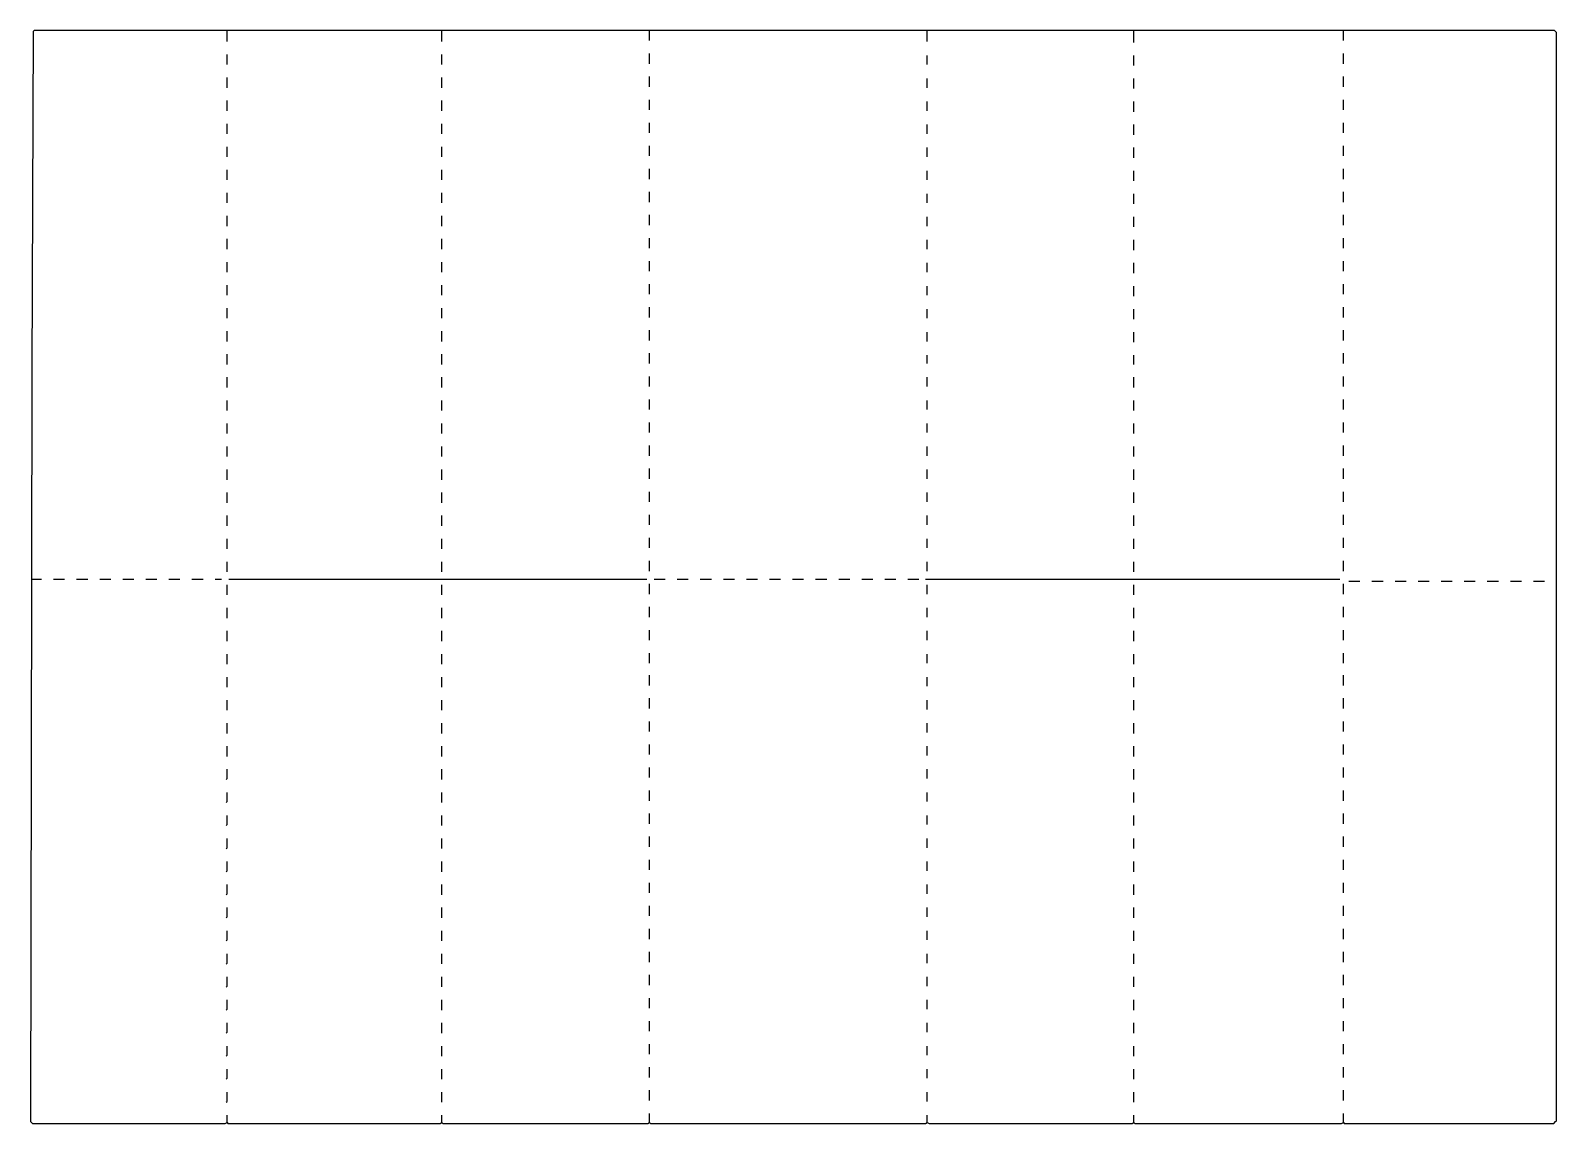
# Model space of a CAD drawing. Extents: x 85 to 1739, y 62 to 1247.
import ezdxf

# ---------------------------------------------------------------- set-up
doc = ezdxf.new("R2010")
doc.units = 0
doc.layers.get('0').update_dxf_attribs({"linetype": 'CONTINUOUS'})

msp = doc.modelspace()

# ---------------------------------------------------------------- linework, layer by layer
at = {"color": 250, "linetype": 'CONTINUOUS'}
for points in [[(1508, 63), (1509, 62), (1736, 62), (1738, 64), (1739, 65), (1739, 1245), (1737, 1247), (89, 1247), (88, 1246), (86.5, 878), (86, 652), (85, 64), (87, 62), (296, 62), (298, 63), (299, 62), (529, 62), (531, 63), (532, 62), (754, 62), (756, 63), (757, 62), (1055, 62), (1057, 63), (1059, 62), (1279, 62), (1281, 63), (1282, 62), (1506, 62), (1508, 63), (1508, 73)], [(531, 1235), (531, 1247)], [(756, 1236), (756, 1247)], [(1057, 1235), (1057, 1247)], [(1281, 1234), (1281, 1247)], [(1508, 1236), (1508, 1247)], [(531, 1210), (531, 1221)], [(756, 1211), (756, 1222)], [(1057, 1210), (1057, 1220)], [(1281, 1209), (1281, 1220)], [(1508, 1211), (1508, 1222)], [(531, 1185), (531, 1196)], [(756, 1186), (756, 1197)], [(1057, 1185), (1057, 1195)], [(1281, 1184), (1281, 1195)], [(1508, 1186), (1508, 1197)], [(531, 1160), (531, 1171)], [(756, 1161), (756, 1172)], [(1057, 1160), (1057, 1170)], [(1281, 1159), (1281, 1170)], [(1508, 1161), (1508, 1172)], [(531, 1135), (531, 1146)], [(756, 1136), (756, 1147)], [(1057, 1135), (1057, 1145)], [(1281, 1134), (1281, 1145)], [(1508, 1136), (1508, 1147)], [(531, 1110), (531, 1121)], [(756, 1111), (756, 1122)], [(1057, 1110), (1057, 1120)], [(1281, 1109), (1281, 1120)], [(1508, 1111), (1508, 1122)], [(531, 1085), (531, 1096)], [(756, 1086), (756, 1097)], [(1057, 1085), (1057, 1095)], [(1281, 1084), (1281, 1095)], [(1508, 1086), (1508, 1097)], [(531, 1060), (531, 1071)], [(756, 1061), (756, 1072)], [(1057, 1060), (1057, 1070)], [(1281, 1059), (1281, 1070)], [(1508, 1061), (1508, 1072)], [(531, 1035), (531, 1046)], [(756, 1036), (756, 1047)], [(1057, 1035), (1057, 1045)], [(1281, 1034), (1281, 1045)], [(1508, 1036), (1508, 1047)], [(531, 1010), (531, 1021)], [(756, 1011), (756, 1022)], [(1057, 1010), (1057, 1020)], [(1281, 1009), (1281, 1020)], [(1508, 1011), (1508, 1022)], [(531, 985), (531, 996)], [(756, 986), (756, 997)], [(1057, 985), (1057, 995)], [(1281, 984), (1281, 995)], [(1508, 986), (1508, 997)], [(531, 960), (531, 971)], [(756, 961), (756, 972)], [(1057, 960), (1057, 970)], [(1281, 959), (1281, 970)], [(1508, 961), (1508, 972)], [(531, 935), (531, 946)], [(756, 936), (756, 947)], [(1057, 935), (1057, 945)], [(1281, 934), (1281, 945)], [(1508, 936), (1508, 947)], [(531, 910), (531, 921)], [(756, 911), (756, 922)], [(1057, 910), (1057, 920)], [(1281, 909), (1281, 920)], [(1508, 911), (1508, 922)], [(531, 885), (531, 896)], [(756, 886), (756, 897)], [(1057, 886), (1057, 895)], [(1281, 885), (1281, 895)], [(1508, 886), (1508, 897)], [(531, 860), (531, 871)], [(756, 861), (756, 872)], [(1057, 861), (1057, 871)], [(1281, 860), (1281, 871)], [(1508, 861), (1508, 872)], [(531, 835), (531, 846)], [(756, 836), (756, 847)], [(1057, 836), (1057, 846)], [(1281, 835), (1281, 846)], [(1508, 836), (1508, 847)], [(531, 810), (531, 821)], [(756, 811), (756, 822)], [(1057, 811), (1057, 821)], [(1281, 810), (1281, 821)], [(1508, 811), (1508, 822)], [(531, 785), (531, 796)], [(756, 786), (756, 797)], [(1057, 786), (1057, 796)], [(1281, 785), (1281, 796)], [(1508, 786), (1508, 797)], [(531, 760), (531, 771)], [(756, 761), (756, 772)], [(1057, 761), (1057, 771)], [(1281, 760), (1281, 771)], [(1508, 761), (1508, 772)], [(531, 735), (531, 746)], [(756, 736), (756, 747)], [(1057, 736), (1057, 746)], [(1281, 735), (1281, 746)], [(1508, 736), (1508, 747)], [(531, 710), (531, 721)], [(756, 711), (756, 722)], [(1057, 711), (1057, 721)], [(1281, 710), (1281, 721)], [(1508, 711), (1508, 722)], [(531, 685), (531, 696)], [(756, 686), (756, 697)], [(1057, 686), (1057, 696)], [(1281, 685), (1281, 696)], [(1508, 686), (1508, 697)], [(531, 660), (531, 671)], [(756, 661), (756, 672)], [(1057, 661), (1057, 671)], [(1281, 660), (1281, 671)], [(1508, 661), (1508, 672)], [(86, 652), (97, 652)], [(110, 652), (122, 652)], [(135, 652), (147, 652)], [(160, 652), (172, 652)], [(185, 652), (197, 652)], [(210, 652), (222, 652)], [(235, 652), (247, 652)], [(260, 652), (272, 652)], [(285, 652), (292, 652)], [(300, 652), (753, 652)], [(531, 635), (531, 646)], [(756, 636), (756, 647)], [(761, 652), (773, 652)], [(786, 652), (798, 652)], [(811, 652), (823, 652)], [(836, 652), (848, 652)], [(861, 652), (873, 652)], [(886, 652), (898, 652)], [(911, 652), (923, 652)], [(936, 652), (948, 652)], [(961, 652), (973, 652)], [(986, 652), (998, 652)], [(1011, 652), (1023, 652)], [(1036, 652), (1048, 652)], [(1055, 652), (1504, 652)], [(1057, 636), (1057, 646)], [(1281, 635), (1281, 646)], [(1508, 636), (1508, 647)], [(1514, 650), (1526, 650)], [(1539, 650), (1551, 650)], [(1564, 650), (1576, 650)], [(1589, 650), (1601, 650)], [(1614, 650), (1626, 650)], [(1639, 650), (1651, 650)], [(1664, 650), (1676, 650)], [(1689, 650), (1701, 650)], [(1714, 650), (1726, 650)], [(531, 610), (531, 621)], [(756, 611), (756, 622)], [(1057, 611), (1057, 621)], [(1281, 610), (1281, 621)], [(1508, 611), (1508, 622)], [(531, 585), (531, 596)], [(756, 586), (756, 597)], [(1057, 586), (1057, 596)], [(1281, 585), (1281, 596)], [(1508, 586), (1508, 597)], [(531, 560), (531, 571)], [(756, 561), (756, 572)], [(1057, 561), (1057, 571)], [(1281, 560), (1281, 571)], [(1508, 561), (1508, 572)], [(531, 535), (531, 546)], [(756, 537), (756, 548)], [(1057, 536), (1057, 546)], [(1281, 535), (1281, 546)], [(1508, 537), (1508, 548)], [(531, 510), (531, 521)], [(756, 512), (756, 523)], [(1057, 511), (1057, 521)], [(1281, 510), (1281, 521)], [(1508, 512), (1508, 523)], [(756, 487), (756, 498)], [(1508, 487), (1508, 498)], [(531, 485), (531, 496)], [(1057, 486), (1057, 496)], [(1281, 485), (1281, 496)], [(531, 460), (531, 471)], [(756, 462), (756, 473)], [(1057, 461), (1057, 471)], [(1281, 460), (1281, 471)], [(1508, 462), (1508, 473)], [(756, 437), (756, 448)], [(1508, 437), (1508, 448)], [(531, 435), (531, 446)], [(1057, 436), (1057, 446)], [(1281, 435), (1281, 446)], [(531, 410), (531, 421)], [(756, 412), (756, 423)], [(1057, 411), (1057, 421)], [(1281, 410), (1281, 421)], [(1508, 412), (1508, 423)], [(756, 387), (756, 398)], [(1508, 387), (1508, 398)], [(531, 385), (531, 396)], [(1057, 386), (1057, 396)], [(1281, 385), (1281, 396)], [(531, 360), (531, 371)], [(756, 362), (756, 373)], [(1057, 361), (1057, 371)], [(1281, 360), (1281, 371)], [(1508, 362), (1508, 373)], [(756, 337), (756, 348)], [(1508, 337), (1508, 348)], [(531, 335), (531, 346)], [(1057, 336), (1057, 346)], [(1281, 335), (1281, 346)], [(531, 310), (531, 321)], [(756, 312), (756, 323)], [(1057, 311), (1057, 321)], [(1281, 310), (1281, 321)], [(1508, 312), (1508, 323)], [(756, 287), (756, 298)], [(1508, 287), (1508, 298)], [(531, 285), (531, 296)], [(1057, 286), (1057, 296)], [(1281, 285), (1281, 296)], [(531, 260), (531, 271)], [(756, 262), (756, 273)], [(1057, 261), (1057, 271)], [(1281, 260), (1281, 271)], [(1508, 262), (1508, 273)], [(531, 235), (531, 246)], [(756, 237), (756, 248)], [(1057, 236), (1057, 246)], [(1281, 235), (1281, 246)], [(1508, 237), (1508, 248)], [(531, 210), (531, 221)], [(756, 212), (756, 223)], [(1057, 211), (1057, 221)], [(1281, 210), (1281, 221)], [(1508, 212), (1508, 223)], [(531, 185), (531, 196)], [(756, 187), (756, 198)], [(1057, 186), (1057, 196)], [(1281, 185), (1281, 196)], [(1508, 187), (1508, 198)], [(531, 160), (531, 171)], [(756, 162), (756, 173)], [(1057, 161), (1057, 171)], [(1281, 160), (1281, 171)], [(1508, 162), (1508, 173)], [(531, 135), (531, 146)], [(756, 137), (756, 148)], [(1057, 136), (1057, 146)], [(1281, 135), (1281, 146)], [(1508, 137), (1508, 148)], [(531, 110), (531, 121)], [(756, 112), (756, 123)], [(1057, 111), (1057, 121)], [(1281, 110), (1281, 121)], [(1508, 112), (1508, 123)], [(531, 85), (531, 96)], [(756, 87), (756, 98)], [(1057, 86), (1057, 96)], [(1281, 85), (1281, 96)], [(1508, 87), (1508, 98)], [(531, 63), (531, 71)], [(756, 63), (756, 73)], [(1057, 63), (1057, 71)], [(1281, 63), (1281, 71)]]:
    msp.add_lwpolyline(points, dxfattribs=at)
at = {"color": 251, "linetype": 'CONTINUOUS'}
for points in [[(298, 1235), (298, 1247)], [(298, 1210), (298, 1221)], [(298, 1185), (298, 1196)], [(298, 1160), (298, 1171)], [(298, 1135), (298, 1146)], [(298, 1110), (298, 1121)], [(298, 1085), (298, 1096)], [(298, 1060), (298, 1071)], [(298, 1035), (298, 1046)], [(298, 1010), (298, 1021)], [(298, 985), (298, 996)], [(298, 960), (298, 971)], [(298, 935), (298, 946)], [(298, 910), (298, 921)], [(298, 885), (298, 896)], [(298, 860), (298, 871)], [(298, 835), (298, 846)], [(298, 810), (298, 821)], [(298, 785), (298, 796)], [(298, 760), (298, 771)], [(298, 735), (298, 746)], [(298, 710), (298, 721)], [(298, 685), (298, 696)], [(298, 660), (298, 671)], [(298, 635), (298, 646)], [(298, 610), (298, 621)], [(298, 585), (298, 596)], [(298, 560), (298, 571)], [(298, 535), (298, 546)], [(298, 510), (298, 521)], [(298, 485), (298, 496)], [(298, 460), (298, 471)], [(298, 63), (298, 71)]]:
    msp.add_lwpolyline(points, dxfattribs=at)
at = {"color": 252, "linetype": 'CONTINUOUS'}
for points in [[(297, 435), (298, 436), (298, 446)], [(297, 410), (298, 411), (298, 421)], [(297, 385), (298, 386), (298, 396)], [(297, 360), (298, 361), (298, 371)], [(297, 335), (298, 336), (298, 346)], [(297, 310), (298, 311), (298, 321)], [(297, 285), (298, 286), (298, 296)], [(297, 260), (298, 261), (298, 271)], [(297, 235), (298, 236), (298, 246)], [(297, 210), (298, 211), (298, 221)], [(297, 185), (298, 186), (298, 196)], [(297, 160), (298, 161), (298, 171)], [(297, 135), (298, 136), (298, 146)], [(297, 110), (298, 111), (298, 121)], [(297, 85), (298, 86), (298, 96)]]:
    msp.add_lwpolyline(points, dxfattribs=at)

doc.saveas('drawing.dxf')
